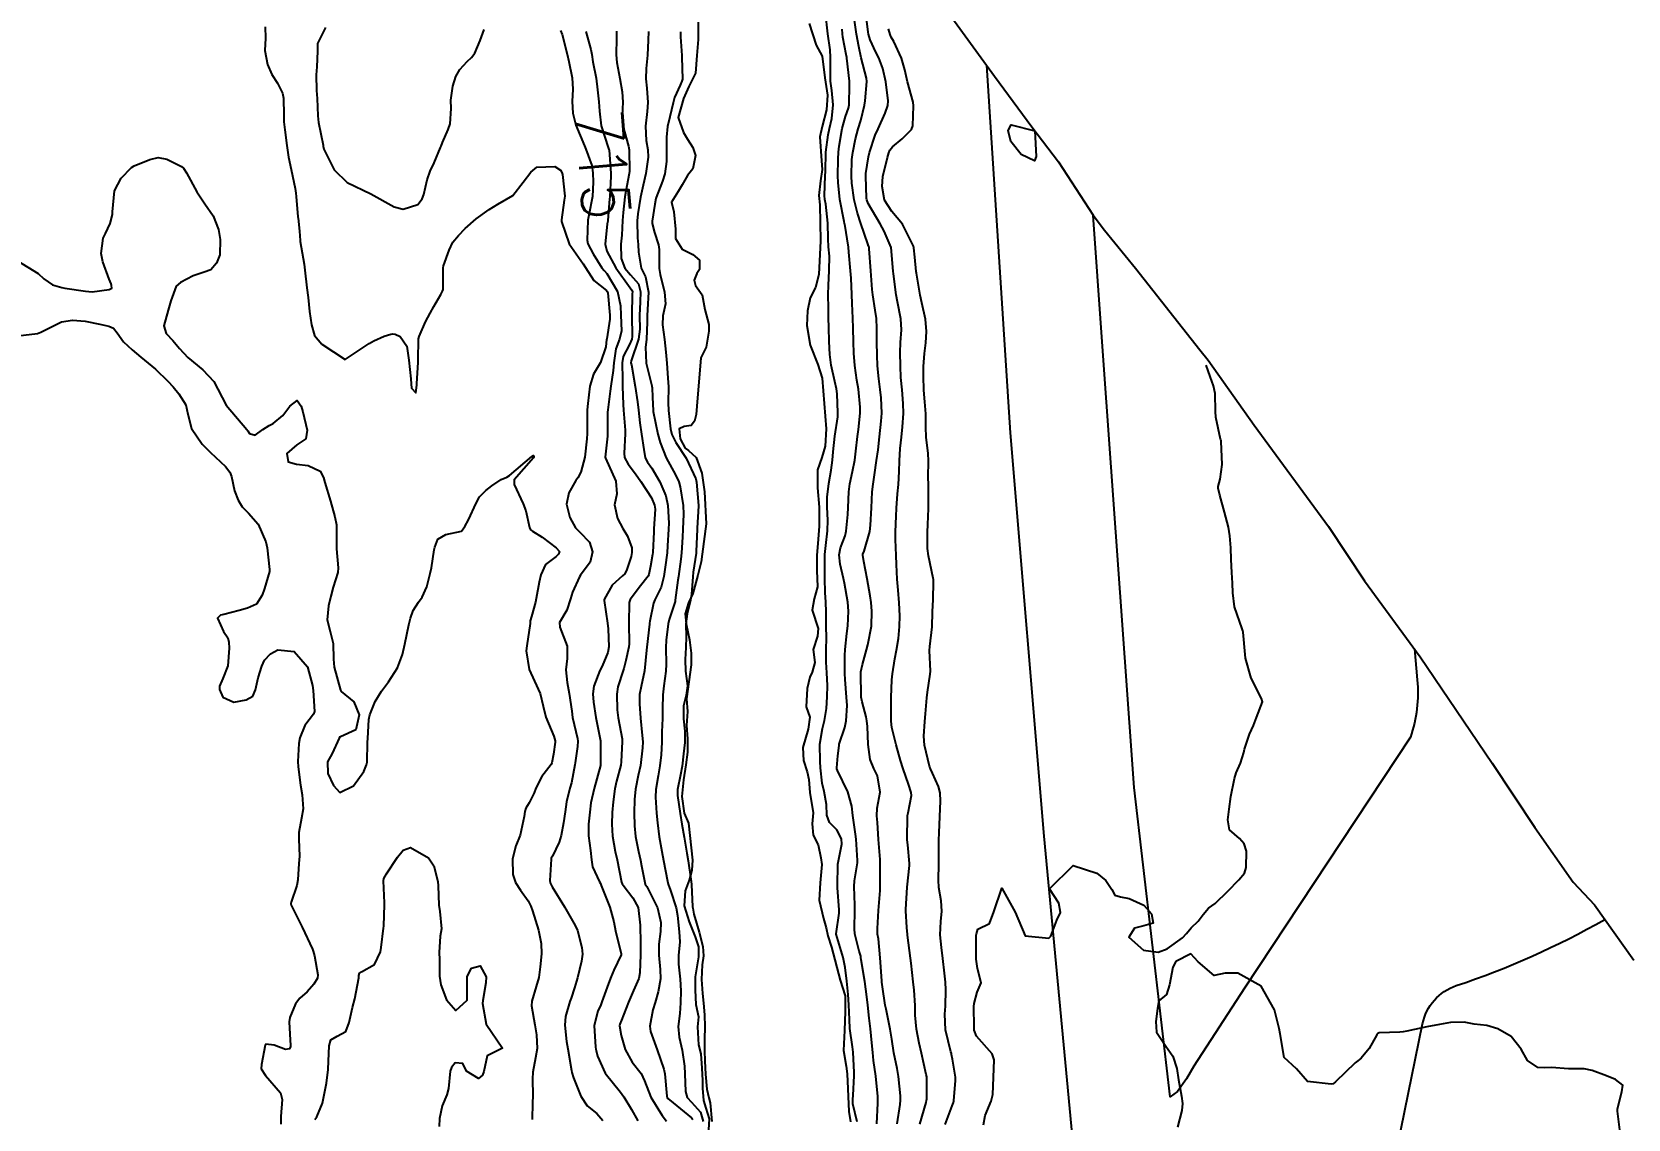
# Model space of a CAD drawing. Header units: metres. Extents: x 307586 to 320046, y 7427249 to 7434250.
# Drawn here: x 311384.6 to 311519.4, y 7432585.3 to 7432677.1 of the extents above; entities that cross this region are included whole.
import ezdxf
from ezdxf.enums import TextEntityAlignment as Align

# ---------------------------------------------------------------- set-up
doc = ezdxf.new("R2010")
doc.units = ezdxf.units.M
doc.header["$MEASUREMENT"] = 0
for name, color, linetype in [('Area', 45, 'Continuous'), ('Cotas', 45, 'Continuous'), ('Curvas de Nivel 1m', 11, 'Continuous'), ('Curvas de Nivel 5m', 15, 'Continuous'), ('Hidrografia', 140, 'Continuous'), ('Vias Primárias', 230, 'Continuous')]:
    doc.layers.add(name, color=color, linetype=linetype)
doc.styles.add('Style-STANDARD', font='STANDARD.shx')

msp = doc.modelspace()

# ---------------------------------------------------------------- linework, layer by layer
at = {"layer": 'Area'}
msp.add_polyline3d([(311458.64, 7432683.32, 723.13), (311465.86, 7432673.38, 716.94), (311469.01, 7432669.1, 717.05), (311471.27, 7432666.14, 717.14), (311474.19, 7432661.64, 717.16), (311475.16, 7432660.38, 717.16), (311477.77, 7432657.16, 717.04), (311483.19, 7432650.27, 723.71), (311483.91, 7432649.4, 716.79), (311487.8, 7432643.91, 716.98), (311494.07, 7432635.34, 720.44), (311497.1, 7432630.76, 722.92), (311501.81, 7432624.33, 717.86), (311507.89, 7432615.34, 717.56), (311511.48, 7432609.91, 717.41), (311514.72, 7432605.31, 717.22), (311516.53, 7432603.38, 717.21), (311519.86, 7432598.71, 717.26)], dxfattribs=at)
at = {"layer": 'Curvas de Nivel 1m', "flags": 128}
for points, elevation in [([(311454.25, 7432585.05), (311453.9, 7432586.57), (311453.88, 7432586.93), (311453.91, 7432587.31), (311454.02, 7432588.93), (311454.02, 7432589.22), (311453.93, 7432590.93), (311453.87, 7432591.4), (311453.65, 7432592.94), (311453.6, 7432593.7), (311453.55, 7432594.94), (311453.5, 7432595.82), (311453.4, 7432596.94), (311453.26, 7432598.09), (311453.08, 7432598.94), (311452.49, 7432600.91), (311452.48, 7432600.95), (311452.74, 7432602.67), (311452.75, 7432602.95), (311452.61, 7432604.83), (311452.6, 7432604.95), (311452.63, 7432606.83), (311452.65, 7432606.95), (311452.97, 7432608.51), (311452.93, 7432608.95), (311452.55, 7432609.71), (311451.93, 7432610.33), (311451.71, 7432610.96), (311451.68, 7432611.86), (311451.46, 7432612.97), (311451.29, 7432613.66), (311451.16, 7432614.97), (311451.14, 7432615.49), (311451.1, 7432616.97), (311451.33, 7432618.29), (311451.51, 7432618.97), (311451.67, 7432619.96), (311451.74, 7432620.96), (311451.75, 7432621.91), (311451.69, 7432622.97), (311451.64, 7432623.88), (311451.65, 7432624.97), (311451.66, 7432625.89), (311451.65, 7432626.97), (311451.63, 7432628.1), (311451.6, 7432628.97), (311451.55, 7432629.73), (311451.54, 7432630.97), (311451.54, 7432632.25), (311451.54, 7432632.97), (311451.62, 7432633.75), (311451.76, 7432634.97), (311451.77, 7432635.87), (311451.72, 7432636.97), (311451.73, 7432637.81), (311451.87, 7432638.97), (311452.06, 7432640.11), (311452.17, 7432640.96), (311452.23, 7432641.66), (311452.37, 7432642.96), (311452.62, 7432644.61), (311452.64, 7432644.95), (311452.58, 7432646.55), (311452.52, 7432646.96), (311452.36, 7432647.6), (311452.06, 7432648.96), (311451.95, 7432649.88), (311451.9, 7432650.97), (311451.87, 7432652.16), (311451.85, 7432652.97), (311451.83, 7432653.72), (311451.81, 7432654.97), (311451.83, 7432655.7), (311451.89, 7432656.97), (311451.91, 7432658.19), (311451.85, 7432658.97), (311451.82, 7432659.64), (311451.79, 7432660.97), (311451.6, 7432662.56), (311451.53, 7432662.97), (311451.51, 7432663.29), (311451.57, 7432664.97), (311451.58, 7432665.33), (311451.61, 7432666.97), (311451.81, 7432668.42), (311451.92, 7432668.97), (311452.12, 7432669.81), (311452.23, 7432670.97), (311452.11, 7432672.16), (311452.02, 7432672.97), (311452.01, 7432673.66), (311452.02, 7432674.97), (311451.97, 7432675.6), (311451.77, 7432676.97), (311451.59, 7432678.77)], 712), ([(311404.26, 7432677.54), (311404.3, 7432676.58), (311404.24, 7432675.54), (311404.47, 7432674.38), (311404.82, 7432673.53), (311405.3, 7432672.8), (311405.73, 7432671.96), (311405.8, 7432671.52), (311405.83, 7432670.08), (311405.85, 7432669.52), (311405.93, 7432668.84), (311406.1, 7432667.52), (311406.23, 7432666.53), (311406.46, 7432665.51), (311406.81, 7432663.88), (311406.86, 7432663.5), (311406.89, 7432663.21), (311407.03, 7432661.5), (311407.04, 7432661.38), (311407.15, 7432660.28), (311407.22, 7432659.5), (311407.23, 7432659.41), (311407.55, 7432657.5), (311407.61, 7432656.99), (311407.79, 7432655.49), (311407.89, 7432654.69), (311408.02, 7432653.49), (311408.17, 7432652.37), (311408.44, 7432651.49), (311409.04, 7432650.74), (311411.02, 7432649.46), (311413.04, 7432650.81), (311413.44, 7432651.02), (311414.3, 7432651.42), (311414.87, 7432651.58), (311415.04, 7432651.61), (311415.23, 7432651.59), (311415.67, 7432651.4), (311416.23, 7432650.58), (311416.4, 7432649.39), (311416.57, 7432647.82), (311416.6, 7432647.39), (311416.62, 7432647.02), (311416.99, 7432646.64), (311417.08, 7432647.29), (311417.08, 7432647.38), (311417.18, 7432649.22), (311417.18, 7432649.38), (311417.22, 7432651.2), (311417.26, 7432651.38), (311417.8, 7432652.62), (311418.19, 7432653.37), (311418.51, 7432653.93), (311419.09, 7432654.94), (311419.24, 7432655.21), (311419.29, 7432655.36), (311419.29, 7432657.18), (311419.32, 7432657.36), (311419.8, 7432658.69), (311420.12, 7432659.35), (311420.58, 7432659.92), (311421.15, 7432660.51), (311422.09, 7432661.33), (311423.17, 7432662.11), (311423.91, 7432662.57), (311425.18, 7432663.29), (311426.04, 7432664.44), (311426.7, 7432665.27), (311427.22, 7432665.7), (311428.73, 7432665.74), (311429.21, 7432665.44), (311429.32, 7432665.24), (311429.37, 7432665.08), (311429.56, 7432663.24), (311429.52, 7432662.9), (311429.29, 7432661.24), (311429.29, 7432661.11), (311429.94, 7432659.23), (311431.12, 7432657.53), (311431.31, 7432657.22), (311432.01, 7432656.11), (311433.09, 7432655.27), (311433.16, 7432655.19), (311433.19, 7432655.09), (311433.38, 7432653.19), (311433.38, 7432652.87), (311433.11, 7432651.19), (311433.1, 7432651.13), (311433.04, 7432650.51), (311432.58, 7432649.2), (311432, 7432648.21), (311431.69, 7432647.21), (311431.5, 7432645.73), (311431.46, 7432645.21), (311431.45, 7432643.71), (311431.45, 7432643.21), (311431.42, 7432642.74), (311431.26, 7432641.21), (311430.91, 7432639.94), (311430.67, 7432639.46), (311430.51, 7432639.22), (311429.92, 7432638.19), (311429.72, 7432637.23), (311429.98, 7432636.11), (311430.46, 7432635.22), (311430.85, 7432634.86), (311431.65, 7432634.02), (311431.91, 7432633.2), (311431.71, 7432632.32), (311430.9, 7432631.22), (311430.8, 7432631.08), (311430.23, 7432629.79), (311430.04, 7432629.23), (311429.73, 7432628.27), (311429.13, 7432627.24), (311429.14, 7432626.84), (311429.78, 7432625.23), (311429.78, 7432624.18), (311429.66, 7432623.23), (311429.76, 7432622.17), (311429.95, 7432621.23), (311430.15, 7432619.74), (311430.22, 7432619.22), (311430.64, 7432617.44), (311430.66, 7432617.22), (311430.63, 7432616.75), (311430.44, 7432615.39), (311430.42, 7432615.22), (311430.13, 7432613.69), (311430, 7432613.23), (311429.7, 7432612.1), (311429.61, 7432611.23), (311429.47, 7432610.31), (311429.25, 7432609.23), (311429.1, 7432608.67), (311428.52, 7432607.49), (311428.43, 7432607.33), (311428.41, 7432607.24), (311428.31, 7432605.43), (311428.34, 7432605.24), (311428.49, 7432604.92), (311429.54, 7432603.23), (311430.45, 7432601.65), (311430.63, 7432601.22), (311431, 7432599.78), (311431.06, 7432599.21), (311430.98, 7432598.64), (311430.63, 7432597.22), (311430.38, 7432596.37), (311430.1, 7432595.5), (311430, 7432595.22), (311429.64, 7432593.95), (311429.58, 7432593.23), (311429.71, 7432591.85), (311429.82, 7432591.23), (311430.14, 7432589.38), (311430.17, 7432589.22), (311430.3, 7432588.77), (311430.92, 7432587.21), (311431.47, 7432586.4), (311432.26, 7432585.75), (311432.77, 7432585.18)], 717), ([(311409.35, 7432677.48), (311408.69, 7432676.14), (311408.68, 7432675.49), (311408.64, 7432674.16), (311408.56, 7432673.49), (311408.59, 7432672.18), (311408.65, 7432671.49), (311408.72, 7432670.04), (311408.77, 7432669.48), (311409.16, 7432667.56), (311409.17, 7432667.48), (311409.23, 7432667.21), (311410.09, 7432665.47), (311411.2, 7432664.39), (311413.18, 7432663.43), (311415.17, 7432662.34), (311415.92, 7432662.15), (311417.17, 7432662.55), (311417.53, 7432663.03), (311417.66, 7432663.38), (311417.94, 7432664.63), (311418.21, 7432665.37), (311418.54, 7432666.05), (311419.08, 7432667.36), (311419.12, 7432667.47), (311419.24, 7432667.77), (311419.72, 7432668.89), (311419.89, 7432669.35), (311419.98, 7432670.65), (311419.94, 7432671.35), (311420.1, 7432672.55), (311420.37, 7432673.35), (311420.71, 7432673.95), (311421.32, 7432674.61), (311421.69, 7432674.97), (311421.97, 7432675.33), (311422.41, 7432676.39), (311422.77, 7432677.32)], 716), ([(311455.92, 7432584.9), (311456, 7432586.64), (311456.01, 7432586.9), (311456, 7432587.19), (311455.85, 7432588.91), (311455.65, 7432590.24), (311455.58, 7432590.91), (311455.51, 7432591.74), (311455.38, 7432592.91), (311455.27, 7432593.82), (311455.15, 7432594.92), (311455.08, 7432595.62), (311454.91, 7432596.92), (311454.61, 7432598.74), (311454.58, 7432598.93), (311454.56, 7432599.06), (311454.43, 7432599.48), (311454.06, 7432600.93), (311454.03, 7432601.35), (311454.06, 7432602.93), (311454.05, 7432603.36), (311454.01, 7432604.93), (311454.04, 7432605.4), (311454.29, 7432606.93), (311454.3, 7432607.14), (311454.18, 7432608.93), (311454.12, 7432609.36), (311453.9, 7432610.94), (311453.8, 7432611.71), (311453.46, 7432612.94), (311452.61, 7432614.74), (311452.54, 7432614.88), (311452.53, 7432614.95), (311452.62, 7432615.97), (311452.73, 7432616.85), (311452.75, 7432616.95), (311453.23, 7432618.37), (311453.33, 7432618.94), (311453.41, 7432620.21), (311453.37, 7432620.94), (311453.24, 7432622.41), (311453.22, 7432622.94), (311453.21, 7432624.46), (311453.24, 7432624.94), (311453.38, 7432626.31), (311453.46, 7432626.94), (311453.52, 7432628.19), (311453.46, 7432628.94), (311453.2, 7432630.55), (311453.11, 7432630.95), (311452.82, 7432632.16), (311452.75, 7432632.95), (311452.84, 7432633.54), (311453.24, 7432634.56), (311453.33, 7432634.95), (311453.46, 7432636.35), (311453.49, 7432636.94), (311453.57, 7432638.27), (311453.65, 7432638.94), (311453.86, 7432639.99), (311454.05, 7432640.94), (311454.15, 7432641.72), (311454.29, 7432642.94), (311454.36, 7432643.53), (311454.5, 7432644.93), (311454.5, 7432645.41), (311454.36, 7432646.94), (311454.24, 7432647.7), (311454.07, 7432648.94), (311453.98, 7432649.99), (311453.95, 7432650.94), (311453.91, 7432652.09), (311453.9, 7432652.94), (311453.85, 7432654.18), (311453.8, 7432654.94), (311453.74, 7432656.31), (311453.7, 7432656.94), (311453.57, 7432658.51), (311453.52, 7432658.95), (311453.22, 7432660.89), (311453.2, 7432660.95), (311453.17, 7432661.11), (311452.8, 7432662.96), (311452.65, 7432664.4), (311452.64, 7432664.96), (311452.65, 7432666.38), (311452.67, 7432666.96), (311452.73, 7432667.47), (311453, 7432668.95), (311453.27, 7432669.97), (311453.53, 7432670.69), (311453.58, 7432670.95), (311453.61, 7432672.65), (311453.6, 7432672.95), (311453.39, 7432674.89), (311453.38, 7432674.95), (311453.34, 7432675.2), (311453.06, 7432676.67), (311453.02, 7432676.96), (311452.98, 7432677.34)], 713), ([(311457.65, 7432584.89), (311457.9, 7432586.51), (311457.93, 7432586.88), (311457.92, 7432587.24), (311457.75, 7432588.89), (311457.63, 7432589.57), (311457.37, 7432590.89), (311457.19, 7432592.04), (311457.04, 7432592.89), (311456.7, 7432594.57), (311456.63, 7432594.9), (311456.39, 7432596.46), (311456.34, 7432596.85), (311456.34, 7432596.9), (311456.33, 7432596.97), (311456.21, 7432598.9), (311456.05, 7432600.52), (311455.99, 7432600.91), (311455.97, 7432601.39), (311456.07, 7432602.91), (311456.2, 7432604.61), (311456.21, 7432604.9), (311456.19, 7432606.59), (311456.21, 7432606.9), (311456.2, 7432607.22), (311456.06, 7432608.91), (311455.98, 7432610.33), (311455.93, 7432610.91), (311455.94, 7432611.54), (311456.19, 7432612.91), (311455.97, 7432614.27), (311455.66, 7432614.91), (311455.37, 7432615.67), (311455.2, 7432616.92), (311455.12, 7432618.46), (311455.08, 7432618.92), (311455.01, 7432619.27), (311454.68, 7432620.52), (311454.6, 7432620.93), (311454.59, 7432621.03), (311454.58, 7432622.93), (311454.58, 7432623.06), (311454.72, 7432623.7), (311455.05, 7432624.93), (311455.16, 7432625.35), (311455.46, 7432626.92), (311455.49, 7432628.2), (311455.43, 7432628.92), (311455.37, 7432629.5), (311455.1, 7432630.93), (311454.82, 7432632.39), (311454.74, 7432632.93), (311454.75, 7432633.01), (311454.84, 7432633.25), (311455.32, 7432634.92), (311455.39, 7432635.46), (311455.46, 7432636.92), (311455.54, 7432638.28), (311455.6, 7432638.92), (311455.71, 7432639.71), (311455.9, 7432640.92), (311456.02, 7432641.83), (311456.14, 7432642.91), (311456.3, 7432644.25), (311456.34, 7432644.91), (311456.28, 7432646.2), (311456.21, 7432646.91), (311456.1, 7432647.82), (311455.99, 7432648.92), (311455.94, 7432649.82), (311455.91, 7432650.92), (311455.91, 7432652.07), (311455.89, 7432652.92), (311455.79, 7432653.63), (311455.58, 7432654.92), (311455.53, 7432655.36), (311455.4, 7432656.93), (311455.28, 7432658.79), (311455.26, 7432658.93), (311455.23, 7432659.02), (311455.15, 7432659.23), (311454.57, 7432660.94), (311454.29, 7432661.82), (311454, 7432662.94), (311453.81, 7432664.34), (311453.79, 7432664.94), (311453.82, 7432666.35), (311453.89, 7432666.94), (311454.11, 7432668.08), (311454.35, 7432668.94), (311454.57, 7432669.63), (311454.88, 7432670.93), (311454.93, 7432671.29), (311455.07, 7432672.93), (311455.04, 7432673.21), (311454.61, 7432674.94), (311454.39, 7432675.89), (311454.19, 7432676.94), (311454.02, 7432678.3)], 714), ([(311461.68, 7432584.84), (311462.27, 7432586.42), (311462.4, 7432586.7), (311462.43, 7432586.83), (311462.57, 7432588.56), (311462.56, 7432588.83), (311462.32, 7432590.34), (311462.24, 7432590.75), (311462.22, 7432590.83), (311462.17, 7432590.98), (311461.71, 7432592.84), (311461.66, 7432594.14), (311461.72, 7432594.84), (311461.75, 7432596.2), (311461.72, 7432596.84), (311461.64, 7432597.61), (311461.5, 7432598.84), (311461.37, 7432599.78), (311461.26, 7432600.85), (311461.32, 7432601.99), (311461.4, 7432602.85), (311461.35, 7432603.72), (311461.17, 7432604.85), (311461.12, 7432605.47), (311461.15, 7432606.85), (311461.16, 7432608.23), (311461.16, 7432608.85), (311461.18, 7432609.48), (311461.24, 7432610.85), (311461.29, 7432612.14), (311461.27, 7432612.85), (311461.14, 7432613.39), (311460.61, 7432614.51), (311460.46, 7432614.86), (311460.37, 7432615.1), (311459.96, 7432616.87), (311459.89, 7432617.62), (311459.97, 7432618.87), (311460.02, 7432619.51), (311460.15, 7432620.87), (311460.21, 7432621.35), (311460.43, 7432622.86), (311460.45, 7432623.13), (311460.37, 7432624.86), (311460.39, 7432625.21), (311460.58, 7432626.86), (311460.59, 7432627.03), (311460.66, 7432628.86), (311460.67, 7432628.98), (311460.7, 7432630.86), (311460.68, 7432630.98), (311460.28, 7432632.87), (311460.21, 7432633.49), (311460.21, 7432634.87), (311460.22, 7432635.51), (311460.27, 7432636.87), (311460.29, 7432637.46), (311460.29, 7432638.87), (311460.26, 7432639.51), (311460.29, 7432640.87), (311460.26, 7432641.54), (311460.1, 7432642.87), (311460.06, 7432643.77), (311460.05, 7432644.87), (311459.97, 7432645.88), (311459.89, 7432646.87), (311459.85, 7432648.03), (311459.86, 7432648.87), (311459.94, 7432649.96), (311460.05, 7432650.87), (311460.12, 7432651.81), (311460.04, 7432652.87), (311459.72, 7432654.24), (311459.57, 7432654.88), (311459.26, 7432656.73), (311459.24, 7432656.88), (311459.13, 7432658.08), (311459.04, 7432658.88), (311459.01, 7432659.01), (311458.09, 7432660.89), (311457.18, 7432661.96), (311456.57, 7432662.91), (311456.36, 7432664.07), (311456.44, 7432664.91), (311456.83, 7432666.51), (311456.94, 7432666.9), (311457.02, 7432667.12), (311457.24, 7432667.41), (311458.05, 7432668.09), (311458.84, 7432668.88), (311458.96, 7432669.19), (311459.03, 7432670.88), (311458.98, 7432671.19), (311458.51, 7432672.89), (311458.28, 7432673.93), (311458, 7432674.89), (311457.35, 7432676.3), (311457.13, 7432676.69), (311457.04, 7432676.9), (311456.9, 7432677.37)], 716), ([(311429.2, 7432677.24), (311429.35, 7432676.89), (311429.78, 7432675.24), (311429.92, 7432674.63), (311430.19, 7432673.23), (311430.24, 7432672.28), (311430.2, 7432671.23), (311430.25, 7432670.25), (311430.51, 7432669.23), (311431.24, 7432667.49), (311431.35, 7432667.22), (311431.84, 7432665.83), (311431.94, 7432665.21), (311431.97, 7432664.44), (311431.92, 7432663.21), (311431.59, 7432661.64), (311431.52, 7432661.21), (311431.45, 7432659.52), (311431.51, 7432659.21), (311431.97, 7432658.37), (311432.71, 7432657.2), (311432.88, 7432656.96), (311433.11, 7432656.7), (311434.02, 7432655.18), (311434.28, 7432653.98), (311434.31, 7432653.18), (311434.35, 7432651.88), (311434.18, 7432651.18), (311433.88, 7432650.34), (311433.71, 7432649.18), (311433.66, 7432648.53), (311433.46, 7432647.19), (311433.4, 7432646.77), (311433.19, 7432645.19), (311433.17, 7432644.99), (311433.18, 7432643.19), (311433.17, 7432642.97), (311432.99, 7432641.19), (311433.01, 7432641.11), (311433.88, 7432639.18), (311433.96, 7432638.1), (311433.77, 7432637.18), (311434.02, 7432636.01), (311434.48, 7432635.17), (311434.85, 7432634.53), (311435.22, 7432633.55), (311435.24, 7432633.16), (311435.17, 7432632.82), (311434.81, 7432631.72), (311434.63, 7432631.34), (311434.44, 7432631.17), (311433.58, 7432630.39), (311432.89, 7432629.19), (311432.88, 7432629.09), (311433.18, 7432627.19), (311433.24, 7432626.7), (311433.3, 7432625.18), (311433.21, 7432624.7), (311432.72, 7432623.55), (311432.54, 7432623.19), (311432.03, 7432621.86), (311431.95, 7432621.2), (311431.99, 7432620.51), (311432.18, 7432619.2), (311432.58, 7432617.24), (311432.59, 7432617.19), (311432.59, 7432617.15), (311432.59, 7432615.19), (311432.59, 7432615.16), (311432.04, 7432613.2), (311431.78, 7432611.99), (311431.67, 7432611.2), (311431.56, 7432610.21), (311431.58, 7432609.2), (311431.75, 7432607.97), (311431.82, 7432607.2), (311431.9, 7432606.59), (311432.49, 7432605.34), (311432.57, 7432605.19), (311432.65, 7432605.03), (311433.38, 7432603.18), (311433.7, 7432601.94), (311433.86, 7432601.18), (311434.34, 7432599.25), (311434.33, 7432599.17), (311433.71, 7432597.87), (311433.43, 7432597.18), (311433.14, 7432596.42), (311432.7, 7432595.19), (311432.61, 7432594.95), (311432.37, 7432594.41), (311432.05, 7432593.19), (311432.15, 7432591.36), (311432.18, 7432591.19), (311432.21, 7432591.08), (311432.32, 7432590.61), (311432.98, 7432589.18), (311434.28, 7432587.56), (311434.56, 7432587.17), (311435.2, 7432586.09), (311435.75, 7432585.15)], 716), ([(311433.94, 7432677.18), (311433.93, 7432676.6), (311433.9, 7432675.18), (311433.96, 7432674.55), (311434.21, 7432673.18), (311434.41, 7432672.06), (311434.47, 7432671.18), (311434.4, 7432670.05), (311434.46, 7432669.18), (311434.95, 7432667.46), (311435.01, 7432667.17), (311435.03, 7432665.35), (311435.01, 7432665.17), (311434.71, 7432663.66), (311434.64, 7432663.18), (311434.49, 7432661.86), (311434.44, 7432661.18), (311434.38, 7432659.95), (311434.3, 7432659.18), (311434.33, 7432657.97), (311434.64, 7432657.17), (311435.11, 7432656.59), (311435.78, 7432655.84), (311435.96, 7432655.16), (311435.92, 7432654.32), (311435.88, 7432653.16), (311435.9, 7432652), (311435.79, 7432651.16), (311435.18, 7432649.33), (311435.15, 7432649.17), (311435.19, 7432649), (311435.5, 7432647.16), (311435.7, 7432645.88), (311435.78, 7432645.16), (311435.9, 7432644.09), (311436.05, 7432643.15), (311436.24, 7432641.84), (311436.36, 7432641.15), (311436.55, 7432640.77), (311436.91, 7432640.27), (311437.59, 7432639.13), (311438.09, 7432637.93), (311438.28, 7432637.13), (311438.35, 7432635.63), (311438.33, 7432635.13), (311438.25, 7432633.71), (311438.2, 7432633.13), (311438.04, 7432631.9), (311437.93, 7432631.13), (311437.7, 7432630.22), (311437.16, 7432629.14), (311437.05, 7432628.86), (311436.76, 7432627.35), (311436.72, 7432627.17), (311436.72, 7432627.14), (311436.71, 7432627.1), (311436.5, 7432625.14), (311436.48, 7432624.9), (311436.31, 7432623.15), (311436.02, 7432621.82), (311435.89, 7432621.15), (311435.88, 7432620.36), (311435.97, 7432619.15), (311436.11, 7432617.68), (311436.15, 7432617.15), (311436.14, 7432616.66), (311435.95, 7432615.15), (311435.77, 7432614.32), (311435.54, 7432613.16), (311435.46, 7432612.28), (311435.43, 7432611.16), (311435.45, 7432610.06), (311435.55, 7432609.15), (311435.79, 7432607.88), (311435.95, 7432607.15), (311436.04, 7432606.68), (311436.36, 7432605.14), (311436.4, 7432605.05), (311436.49, 7432604.93), (311437.41, 7432603.13), (311437.68, 7432601.9), (311437.65, 7432601.13), (311437.51, 7432600.05), (311437.5, 7432599.13), (311437.61, 7432597.92), (311437.64, 7432597.13), (311437.46, 7432596.05), (311437.19, 7432595.13), (311436.99, 7432594.51), (311436.74, 7432593.14), (311436.8, 7432592.68), (311437.38, 7432591.13), (311437.92, 7432589.51), (311438.01, 7432589.12), (311438.18, 7432587.21), (311438.21, 7432587.12), (311438.27, 7432587.04), (311438.71, 7432586.67), (311440.26, 7432585.4), (311440.39, 7432585.24)], 714), ([(311436.63, 7432677.15), (311436.62, 7432676.43), (311436.56, 7432675.15), (311436.43, 7432674.04), (311436.42, 7432673.15), (311436.51, 7432672.37), (311436.59, 7432671.15), (311436.52, 7432670.39), (311436.37, 7432669.15), (311436.45, 7432667.95), (311436.59, 7432667.15), (311436.61, 7432666.53), (311436.42, 7432665.15), (311436.19, 7432664.17), (311435.97, 7432663.16), (311435.75, 7432661.74), (311435.69, 7432661.16), (311435.71, 7432659.72), (311435.76, 7432659.16), (311435.78, 7432658.51), (311436.02, 7432657.16), (311436.37, 7432656.42), (311436.64, 7432655.15), (311436.55, 7432653.67), (311436.52, 7432653.15), (311436.53, 7432652.62), (311436.46, 7432651.15), (311436.39, 7432650.5), (311436.45, 7432649.15), (311436.92, 7432647.22), (311436.93, 7432647.14), (311436.94, 7432647.09), (311436.98, 7432646.23), (311437.04, 7432645.14), (311437.04, 7432645.07), (311437.43, 7432643.14), (311437.63, 7432642.45), (311438.14, 7432641.13), (311438.91, 7432639.72), (311439.21, 7432639.12), (311439.32, 7432638.69), (311439.56, 7432637.11), (311439.6, 7432636.38), (311439.54, 7432635.11), (311439.51, 7432634.45), (311439.42, 7432633.11), (311439.36, 7432632.58), (311439.16, 7432631.12), (311439.12, 7432630.8), (311438.9, 7432629.12), (311438.88, 7432629.02), (311438.78, 7432628.67), (311438.38, 7432627.5), (311438.29, 7432627.12), (311438.12, 7432625.74), (311438.09, 7432625.13), (311438.12, 7432623.72), (311438.11, 7432623.13), (311437.94, 7432621.88), (311437.84, 7432621.13), (311437.83, 7432619.97), (311437.83, 7432619.13), (311437.77, 7432618), (311437.75, 7432617.13), (311437.7, 7432616.05), (311437.6, 7432615.13), (311437.45, 7432614.28), (311437.26, 7432613.13), (311437.23, 7432612.48), (311437.31, 7432611.13), (311437.39, 7432610.3), (311437.55, 7432609.13), (311437.76, 7432607.89), (311437.9, 7432607.13), (311438.23, 7432605.39), (311438.3, 7432605.12), (311438.49, 7432604.61), (311438.96, 7432603.12), (311439.08, 7432602.49), (311439.24, 7432601.11), (311439.28, 7432600.26), (311439.18, 7432599.11), (311439.16, 7432598.37), (311439.3, 7432597.11), (311439.36, 7432596.13), (311439.33, 7432595.11), (311439.27, 7432594.21), (311439.14, 7432593.11), (311439.23, 7432592.22), (311439.49, 7432591.11), (311439.67, 7432589.75), (311439.7, 7432589.11), (311439.76, 7432587.63), (311439.91, 7432587.1), (311440.27, 7432586.71), (311441.03, 7432585.86), (311441.25, 7432585.09)], 713), ([(311439.33, 7432677.12), (311439.35, 7432676.71), (311439.44, 7432675.12), (311439.45, 7432675), (311439.5, 7432673.12), (311439.46, 7432672.96), (311439.3, 7432672.63), (311438.84, 7432671.57), (311438.73, 7432671.13), (311438.44, 7432669.96), (311438.24, 7432669.13), (311438.15, 7432668.23), (311438.17, 7432667.13), (311438.17, 7432666.18), (311438.01, 7432665.13), (311437.82, 7432664.52), (311437.29, 7432663.14), (311437.27, 7432663.05), (311437.18, 7432662.58), (311436.95, 7432661.14), (311436.95, 7432660.94), (311437.15, 7432660.18), (311437.47, 7432659.14), (311437.53, 7432658.74), (311437.55, 7432657.14), (311437.62, 7432656.62), (311437.99, 7432655.13), (311438.06, 7432654.15), (311437.84, 7432653.13), (311437.81, 7432652.37), (311437.99, 7432651.13), (311438.11, 7432650.06), (311438.18, 7432649.13), (311438.27, 7432647.86), (311438.32, 7432647.13), (311438.31, 7432645.8), (311438.32, 7432645.13), (311438.5, 7432643.59), (311438.61, 7432643.12), (311438.94, 7432642.44), (311439.81, 7432641.11), (311440.63, 7432639.38), (311440.69, 7432639.1), (311440.85, 7432637.13), (311440.85, 7432637.1), (311440.76, 7432635.2), (311440.76, 7432635.1), (311440.67, 7432633.27), (311440.66, 7432633.1), (311440.42, 7432631.49), (311440.38, 7432631.1), (311440.26, 7432629.64), (311440.18, 7432629.11), (311439.91, 7432627.97), (311439.79, 7432627.11), (311439.83, 7432626.02), (311439.8, 7432625.11), (311439.72, 7432624.12), (311439.77, 7432623.11), (311439.92, 7432621.88), (311439.83, 7432621.11), (311439.59, 7432620.19), (311439.58, 7432619.11), (311439.71, 7432618.05), (311439.7, 7432617.11), (311439.59, 7432616.14), (311439.47, 7432615.11), (311439.33, 7432614.38), (311439.09, 7432613.12), (311439.08, 7432612.62), (311439.3, 7432611.11), (311439.46, 7432610.2), (311439.65, 7432609.11), (311439.87, 7432607.76), (311439.98, 7432607.11), (311440.23, 7432605.37), (311440.26, 7432605.1), (311440.35, 7432603.23), (311440.37, 7432603.1), (311440.47, 7432602.6), (311440.91, 7432601.09), (311441.23, 7432599.88), (311441.27, 7432599.09), (311441.18, 7432598.32), (311441.11, 7432597.09), (311441.2, 7432595.91), (311441.29, 7432595.09), (311441.36, 7432594.09), (311441.39, 7432593.08), (311441.37, 7432592.05), (311441.38, 7432591.08), (311441.4, 7432590.17), (311441.46, 7432589.08), (311441.56, 7432587.81), (311441.74, 7432587.08), (311441.85, 7432586.65), (311441.98, 7432585.07)], 712), ([(311383.34, 7432657.79), (311385.1, 7432656.71), (311385.58, 7432656.25), (311386.29, 7432655.75), (311387.09, 7432655.52), (311387.35, 7432655.48), (311389.09, 7432655.23), (311389.64, 7432655.16), (311391.09, 7432655.35), (311391.31, 7432655.47), (311391.3, 7432655.7), (311391.25, 7432655.85), (311391.1, 7432656.23), (311390.55, 7432657.71), (311390.42, 7432658.41), (311390.58, 7432659.71), (311390.77, 7432660.08), (311391.16, 7432660.93), (311391.36, 7432661.7), (311391.37, 7432661.91), (311391.54, 7432663.69), (311392.1, 7432664.78), (311392.98, 7432665.67), (311393.21, 7432665.81), (311394.52, 7432666.35), (311395.22, 7432666.52), (311395.96, 7432666.38), (311397.21, 7432665.76), (311397.38, 7432665.62), (311397.61, 7432665.21), (311398.48, 7432663.61), (311399.17, 7432662.61), (311399.88, 7432661.59), (311400.31, 7432660.43), (311400.47, 7432659.59), (311400.43, 7432658.28), (311400.16, 7432657.59), (311399.68, 7432657.02), (311399.11, 7432656.83), (311398.18, 7432656.53), (311397.1, 7432655.95), (311396.76, 7432655.63), (311396.29, 7432654.41), (311396.07, 7432653.63), (311395.7, 7432652.29), (311395.89, 7432651.64), (311396.47, 7432651.06), (311397.03, 7432650.39), (311397.72, 7432649.61), (311399.01, 7432648.58), (311399.94, 7432647.59), (311400.97, 7432645.58), (311402.72, 7432643.55), (311402.8, 7432643.41), (311402.94, 7432643.2), (311403.42, 7432643.07), (311404.07, 7432643.54), (311404.61, 7432643.87), (311404.95, 7432644.05), (311405.75, 7432644.73), (311406.34, 7432645.51), (311406.98, 7432646), (311407.29, 7432645.5), (311407.44, 7432645.02), (311407.81, 7432643.49), (311407.69, 7432642.74), (311406.93, 7432642.23), (311406.08, 7432641.51), (311406.2, 7432640.8), (311406.91, 7432640.62), (311407.9, 7432640.5), (311408.91, 7432640.03), (311409.18, 7432639.48), (311409.31, 7432639.06), (311409.78, 7432637.47), (311410.16, 7432636.17), (311410.29, 7432635.47), (311410.3, 7432634), (311410.3, 7432633.47), (311410.42, 7432631.85), (311410.39, 7432631.46), (311410.02, 7432630.23), (311409.82, 7432629.47), (311409.6, 7432628.64), (311409.49, 7432627.47), (311409.75, 7432626.46), (311410.02, 7432625.47), (311410.03, 7432624.15), (311410.1, 7432623.47), (311410.63, 7432621.51), (311410.65, 7432621.46), (311410.68, 7432621.4), (311411.75, 7432620.52), (311412.19, 7432619.44), (311411.91, 7432618.18), (311410.63, 7432617.59), (311410.55, 7432617.54), (311410.51, 7432617.46), (311409.92, 7432616.17), (311409.54, 7432615.47), (311409.57, 7432614.49), (311410.03, 7432613.47), (311410.58, 7432612.88), (311411.71, 7432613.44), (311412.61, 7432614.66), (311412.83, 7432615.21), (311412.87, 7432615.43), (311412.92, 7432617.13), (311412.94, 7432617.43), (311413.03, 7432619.05), (311413.09, 7432619.43), (311413.54, 7432620.56), (311414.1, 7432621.42), (311414.34, 7432621.76), (311414.69, 7432622.23), (311415.44, 7432623.4), (311415.85, 7432624.52), (311416.07, 7432625.39), (311416.41, 7432627.04), (311416.48, 7432627.38), (311416.54, 7432627.6), (311416.77, 7432628.25), (311417.21, 7432628.94), (311417.53, 7432629.37), (311417.91, 7432630.25), (311418.21, 7432631.37), (311418.32, 7432631.85), (311418.55, 7432633.36), (311418.59, 7432633.6), (311418.84, 7432634.28), (311419.51, 7432634.68), (311420.85, 7432634.96), (311421.13, 7432635.34), (311421.44, 7432635.91), (311422.09, 7432637.32), (311422.36, 7432637.84), (311422.89, 7432638.38), (311423.41, 7432638.79), (311424.2, 7432639.3), (311424.68, 7432639.52), (311424.91, 7432639.66), (311426.79, 7432641.26), (311426.92, 7432641.33), (311426.97, 7432641.26), (311426.96, 7432641.22), (311426.92, 7432641.15), (311425.28, 7432639.28), (311425.29, 7432638.89), (311426.05, 7432637.27), (311426.27, 7432636.67), (311426.58, 7432635.26), (311426.66, 7432635.07), (311426.85, 7432634.94), (311427.66, 7432634.44), (311428.84, 7432633.54), (311429.11, 7432633.24), (311429.05, 7432633.01), (311428.83, 7432632.81), (311427.94, 7432632.13), (311427.54, 7432631.25), (311427.4, 7432630.65), (311427.15, 7432629.26), (311427.08, 7432628.95), (311426.76, 7432627.75), (311426.64, 7432627.38), (311426.64, 7432627.26), (311426.63, 7432627.14), (311426.35, 7432625.27), (311426.3, 7432624.84), (311426.56, 7432623.26), (311426.71, 7432622.95), (311427.49, 7432621.25), (311427.74, 7432620.18), (311427.97, 7432619.25), (311428.64, 7432617.63), (311428.75, 7432617.24), (311428.75, 7432617.12), (311428.62, 7432616.11), (311428.48, 7432615.37), (311428.41, 7432615.24), (311427.62, 7432614.23), (311427.12, 7432613.25), (311426.98, 7432612.86), (311426.57, 7432611.99), (311426.29, 7432611.54), (311426.19, 7432611.27), (311426.14, 7432610.85), (311425.8, 7432609.27), (311425.43, 7432608.37), (311425.16, 7432607.28), (311425.18, 7432605.96), (311425.4, 7432605.28), (311425.84, 7432604.62), (311426.48, 7432603.72), (311426.71, 7432603.26), (311426.85, 7432602.88), (311427.34, 7432601.25), (311427.57, 7432600.11), (311427.6, 7432599.25), (311427.5, 7432598.16), (311427.37, 7432597.25), (311427.16, 7432596.48), (311426.79, 7432595.26), (311426.77, 7432594.85), (311427.04, 7432593.25), (311427.18, 7432592.41), (311427.23, 7432591.25), (311427.1, 7432590.47), (311426.86, 7432589.25), (311426.85, 7432588.7), (311426.88, 7432587.25), (311426.85, 7432586.67), (311426.82, 7432585.25)], 718), ([(311383.37, 7432651.46), (311385.04, 7432651.65), (311385.32, 7432651.77), (311387.05, 7432652.62), (311388, 7432652.78), (311389.05, 7432652.7), (311390.31, 7432652.44), (311391.05, 7432652.27), (311391.45, 7432652.09), (311391.77, 7432651.69), (311392.3, 7432650.95), (311393.03, 7432650.27), (311393.77, 7432649.66), (311395.01, 7432648.64), (311396.05, 7432647.63), (311396.49, 7432647.13), (311396.98, 7432646.55), (311397.55, 7432645.61), (311397.74, 7432644.83), (311398.04, 7432643.61), (311398.93, 7432642.29), (311399.65, 7432641.59), (311400.91, 7432640.41), (311401.27, 7432639.94), (311401.41, 7432639.57), (311401.68, 7432638.36), (311401.97, 7432637.56), (311402.32, 7432637.01), (311402.86, 7432636.48), (311403.66, 7432635.54), (311404.31, 7432634.06), (311404.42, 7432633.53), (311404.63, 7432631.71), (311404.63, 7432631.53), (311404.22, 7432630.1), (311404, 7432629.54), (311403.53, 7432628.78), (311402.77, 7432628.45), (311402.08, 7432628.24), (311400.76, 7432627.9), (311400.5, 7432627.84), (311400.23, 7432627.59), (311400.74, 7432626.48), (311401.11, 7432625.94), (311401.19, 7432625.57), (311401.21, 7432625.08), (311401.1, 7432623.57), (311400.69, 7432622.49), (311400.42, 7432621.85), (311400.42, 7432621.58), (311400.68, 7432620.94), (311401.61, 7432620.5), (311402.67, 7432620.7), (311403.21, 7432621.01), (311403.45, 7432621.54), (311403.66, 7432622.57), (311403.97, 7432623.54), (311404.21, 7432624.04), (311404.72, 7432624.6), (311405.32, 7432624.93), (311406.72, 7432624.78), (311407.83, 7432623.49), (311408.26, 7432621.91), (311408.31, 7432621.48), (311408.44, 7432619.71), (311408.34, 7432619.48), (311407.61, 7432618.53), (311407.2, 7432617.49), (311407.11, 7432617.01), (311407.03, 7432615.5), (311407.06, 7432615.04), (311407.26, 7432613.49), (311407.38, 7432612.69), (311407.46, 7432611.49), (311407.34, 7432610.71), (311407.12, 7432609.49), (311407.11, 7432608.92), (311407.15, 7432607.49), (311407.12, 7432606.88), (311407.02, 7432605.49), (311406.95, 7432605.03), (311406.47, 7432603.62), (311406.43, 7432603.5), (311406.43, 7432603.46), (311406.47, 7432603.37), (311407.39, 7432601.49), (311408.27, 7432599.64), (311408.33, 7432599.48), (311408.42, 7432599.08), (311408.7, 7432597.48), (311408.67, 7432597.2), (311408.38, 7432596.68), (311407.81, 7432596.05), (311407.19, 7432595.49), (311406.83, 7432595.03), (311406.36, 7432593.87), (311406.29, 7432593.5), (311406.34, 7432592.45), (311406.41, 7432591.5), (311406.41, 7432591.42), (311406.32, 7432591.23), (311405.98, 7432591.16), (311405.02, 7432591.52), (311404.32, 7432591.61), (311404.28, 7432591.58), (311404.26, 7432591.53), (311403.94, 7432589.9), (311403.92, 7432589.53), (311404.29, 7432588.96), (311405.55, 7432587.51), (311405.71, 7432586.95), (311405.6, 7432585.51), (311405.59, 7432584.86)], 719), ([(311464.94, 7432584.8), (311465.06, 7432585.59), (311465.59, 7432586.79), (311465.71, 7432587.36), (311465.77, 7432588.79), (311465.82, 7432590.29), (311465.65, 7432590.79), (311464.35, 7432592.29), (311464.15, 7432592.81), (311464.13, 7432593.04), (311464.12, 7432594.81), (311464.14, 7432595.05), (311464.39, 7432596.02), (311464.73, 7432596.8), (311464.41, 7432598), (311464.31, 7432598.81), (311464.3, 7432598.93), (311464.32, 7432600.81), (311464.33, 7432600.93), (311464.45, 7432601.33), (311465.43, 7432601.82), (311465.81, 7432602.79), (311466.49, 7432604.78), (311467.6, 7432602.77), (311468.44, 7432600.76), (311470.44, 7432600.57), (311470.61, 7432600.74), (311471.12, 7432602.08), (311471.43, 7432602.73), (311471.28, 7432603.53), (311470.49, 7432604.74), (311472.51, 7432606.71), (311474.51, 7432606.07), (311475.25, 7432605.43), (311475.76, 7432604.67), (311476.03, 7432604.21), (311476.49, 7432604.05), (311477.22, 7432603.92), (311478.48, 7432603.37), (311479.12, 7432602.63), (311479.26, 7432601.83), (311478.46, 7432601.61), (311477.69, 7432601.41), (311477.19, 7432600.65), (311478.43, 7432599.57), (311479.67, 7432599.39), (311480.43, 7432599.67), (311481.73, 7432600.6), (311482.08, 7432600.96), (311482.46, 7432601.43), (311483.05, 7432602), (311483.47, 7432602.58), (311483.94, 7432603.11), (311484.48, 7432603.5), (311485.56, 7432604.55), (311486.5, 7432605.49), (311486.98, 7432606.07), (311487.12, 7432606.53), (311487.15, 7432607.92), (311486.94, 7432608.54), (311486.55, 7432608.98), (311485.71, 7432609.71), (311485.56, 7432610.56), (311485.67, 7432611.46), (311485.81, 7432612.55), (311486.13, 7432614.07), (311486.28, 7432614.54), (311486.62, 7432615.35), (311486.92, 7432616.25), (311486.98, 7432616.54), (311487.39, 7432617.8), (311487.74, 7432618.53), (311487.99, 7432619.2), (311488.49, 7432620.52), (311488.4, 7432620.81), (311487.54, 7432622.53), (311487.06, 7432624.21), (311487.02, 7432624.54), (311486.86, 7432626.43), (311486.83, 7432626.54), (311486.76, 7432626.71), (311486.14, 7432628.55), (311485.99, 7432629.74), (311485.96, 7432630.55), (311485.9, 7432631.47), (311485.85, 7432632.55), (311485.82, 7432633.53), (311485.73, 7432634.56), (311485.61, 7432635.3), (311485.29, 7432636.56), (311484.89, 7432637.99), (311484.76, 7432638.57), (311484.76, 7432638.72), (311484.91, 7432639.34), (311485.08, 7432640.57), (311485.01, 7432642.51), (311485.01, 7432642.57), (311485, 7432642.61), (311484.95, 7432642.73), (311484.55, 7432644.57), (311484.51, 7432645.05), (311484.5, 7432646.57), (311484.36, 7432647.22), (311484.06, 7432648), (311483.74, 7432648.96)], 717), ([(311408.47, 7432585.26), (311408.63, 7432585.48), (311409.11, 7432586.63), (311409.28, 7432587.47), (311409.45, 7432588.31), (311409.58, 7432589.47), (311409.6, 7432590.17), (311409.68, 7432591.47), (311409.82, 7432591.98), (311410.34, 7432592.28), (311411.09, 7432592.7), (311411.37, 7432593.44), (311411.64, 7432594.71), (311411.83, 7432595.44), (311412.17, 7432597.21), (311412.17, 7432597.43), (311412.22, 7432597.61), (311412.4, 7432597.72), (311413.49, 7432598.34), (311413.99, 7432599.41), (311414.06, 7432599.78), (311414.27, 7432601.41), (311414.28, 7432601.57), (311414.33, 7432603.41), (311414.34, 7432603.55), (311414.27, 7432605.41), (311414.29, 7432605.62), (311414.5, 7432606.01), (311415.44, 7432607.4), (311415.92, 7432607.99), (311416.53, 7432608.23), (311418.06, 7432607.36), (311418.51, 7432606.67), (311418.85, 7432605.36), (311418.87, 7432604.98), (311418.92, 7432603.36), (311419.01, 7432602.81), (311419.15, 7432601.35), (311419.05, 7432600.74), (311418.95, 7432599.35), (311418.99, 7432598.78), (311418.99, 7432597.35), (311419.1, 7432596.64), (311419.59, 7432595.35), (311420.36, 7432594.45), (311421.32, 7432595.33), (311421.33, 7432596.27), (311421.32, 7432597.33), (311421.68, 7432598.05), (311422.41, 7432598.23), (311422.92, 7432597.3), (311422.9, 7432596.79), (311422.65, 7432595.31), (311422.63, 7432595.05), (311422.94, 7432593.3), (311424.32, 7432591.29), (311423, 7432590.62), (311422.72, 7432589.31), (311422.62, 7432588.99), (311422.29, 7432588.72), (311421.28, 7432589.33), (311420.96, 7432589.98), (311420.31, 7432590.05), (311420.01, 7432589.64), (311419.9, 7432589.34), (311419.76, 7432587.87), (311419.61, 7432587.35), (311419.21, 7432586.4), (311418.98, 7432585.35), (311418.95, 7432584.65)], 719), ([(311518.71, 7432584.16), (311518.47, 7432585.96), (311518.46, 7432586.16), (311518.85, 7432587.59), (311518.92, 7432588.15), (311518.31, 7432588.64), (311517.54, 7432588.94), (311516.32, 7432589.39), (311515.65, 7432589.52), (311514.32, 7432589.54), (311512.9, 7432589.64), (311512.32, 7432589.63), (311511.73, 7432589.65), (311510.86, 7432590.25), (311510.34, 7432591.2), (311509.48, 7432592.27), (311508.36, 7432592.91), (311507.45, 7432593.2), (311506.36, 7432593.3), (311505.53, 7432593.48), (311504.36, 7432593.44), (311503.43, 7432593.27), (311502.36, 7432593.09), (311500.69, 7432592.71), (311500.36, 7432592.65), (311500.1, 7432592.63), (311498.35, 7432592.57), (311498.24, 7432592.52), (311498.14, 7432592.4), (311497.49, 7432591.25), (311496.81, 7432590.42), (311496.53, 7432590.2), (311496.32, 7432590.05), (311494.65, 7432588.44), (311494.47, 7432588.27), (311494.3, 7432588.25), (311492.3, 7432588.47), (311491.35, 7432589.52), (311490.32, 7432590.5), (311489.97, 7432592.5), (311489.91, 7432592.95), (311489.51, 7432594.51), (311488.39, 7432596.52), (311486.41, 7432597.6), (311485.34, 7432597.62), (311484.41, 7432597.43), (311483.05, 7432598.58), (311482.43, 7432599.26), (311481.16, 7432598.61), (311480.91, 7432598.12), (311480.64, 7432596.62), (311480.38, 7432595.81), (311479.73, 7432595.28), (311479.61, 7432594.63), (311479.47, 7432593.52), (311479.53, 7432592.63), (311480.34, 7432591.44), (311480.93, 7432590.61), (311481.26, 7432589.55), (311481.39, 7432588.6), (311481.66, 7432587.22), (311481.74, 7432586.6), (311481.67, 7432586), (311481.32, 7432584.6)], 717)]:
    msp.add_lwpolyline(points, dxfattribs=dict(at, elevation=elevation))
at = {"layer": 'Curvas de Nivel 1m', "elevation": 717, "flags": 128}
msp.add_lwpolyline([(311469.26, 7432668.76), (311469.39, 7432666.6), (311469.23, 7432666.23), (311468.12, 7432666.77), (311467.25, 7432667.85), (311467.01, 7432668.78), (311467.27, 7432669.28)], close=True, dxfattribs=at)
at = {"layer": 'Curvas de Nivel 5m', "elevation": 715, "flags": 128}
for points in [[(311459.55, 7432584.87), (311460.09, 7432586.68), (311460.12, 7432586.86), (311460.13, 7432587), (311460.13, 7432588.86), (311460.1, 7432589.06), (311459.7, 7432590.87), (311459.5, 7432591.7), (311459.26, 7432592.87), (311459.17, 7432594.07), (311459.16, 7432594.87), (311459.07, 7432596.19), (311459, 7432596.87), (311458.82, 7432598.47), (311458.77, 7432598.88), (311458.5, 7432600.82), (311458.5, 7432600.88), (311458.45, 7432601.48), (311458.36, 7432602.88), (311458.37, 7432602.99), (311458.49, 7432604.88), (311458.68, 7432606.71), (311458.67, 7432606.88), (311458.54, 7432608.44), (311458.49, 7432608.88), (311458.49, 7432608.93), (311458.51, 7432610.88), (311458.52, 7432610.93), (311458.57, 7432611.15), (311458.85, 7432612.62), (311458.83, 7432612.88), (311458.6, 7432613.59), (311458.14, 7432614.88), (311457.92, 7432615.59), (311457.55, 7432616.89), (311457.19, 7432618.36), (311457.12, 7432618.9), (311457.12, 7432620.45), (311457.13, 7432620.9), (311457.2, 7432622.4), (311457.25, 7432622.89), (311457.44, 7432624.17), (311457.57, 7432624.89), (311457.74, 7432625.89), (311457.84, 7432626.89), (311457.86, 7432627.79), (311457.82, 7432628.89), (311457.72, 7432629.97), (311457.64, 7432630.89), (311457.59, 7432632.13), (311457.56, 7432632.89), (311457.5, 7432634.24), (311457.5, 7432634.89), (311457.54, 7432636.22), (311457.58, 7432636.89), (311457.68, 7432638.1), (311457.75, 7432638.89), (311457.81, 7432639.99), (311457.83, 7432640.89), (311457.89, 7432641.94), (311458, 7432642.89), (311458.1, 7432643.75), (311458.18, 7432644.89), (311458.15, 7432645.72), (311458.05, 7432646.89), (311457.96, 7432647.94), (311457.91, 7432648.89), (311457.89, 7432650.03), (311457.93, 7432650.89), (311457.99, 7432651.96), (311457.95, 7432652.89), (311457.66, 7432654.32), (311457.54, 7432654.9), (311457.33, 7432656.68), (311457.31, 7432656.9), (311457.14, 7432658.9), (311456.54, 7432660.29), (311456.21, 7432660.91), (311455.19, 7432662.63), (311455.07, 7432662.93), (311455.05, 7432663.08), (311454.98, 7432664.93), (311454.99, 7432665.16), (311455.23, 7432666.57), (311455.31, 7432666.93), (311455.79, 7432668.39), (311456.02, 7432668.92), (311456.62, 7432670.25), (311456.86, 7432670.91), (311456.88, 7432671.31), (311456.67, 7432672.91), (311456.44, 7432674.03), (311456.09, 7432674.92), (311455.83, 7432675.41), (311455.35, 7432676.45), (311455.21, 7432676.93), (311455.18, 7432677.11), (311454.97, 7432678.93)], [(311431.35, 7432677.15), (311431.76, 7432675.64), (311431.84, 7432675.21), (311431.95, 7432674.59), (311432.21, 7432673.21), (311432.33, 7432672.24), (311432.44, 7432671.2), (311432.49, 7432670.42), (311432.64, 7432669.2), (311433.24, 7432667.36), (311433.29, 7432667.19), (311433.31, 7432667.12), (311433.47, 7432665.19), (311433.47, 7432664.93), (311433.36, 7432663.19), (311433.35, 7432663.02), (311433.21, 7432661.19), (311433.21, 7432661.14), (311433.16, 7432660.9), (311432.97, 7432659.19), (311433.13, 7432658.59), (311433.89, 7432657.18), (311435.1, 7432655.5), (311435.24, 7432655.31), (311435.28, 7432655.17), (311435.27, 7432654.99), (311435.23, 7432653.17), (311435.26, 7432651.38), (311435.23, 7432651.17), (311435.04, 7432650.71), (311434.5, 7432649.7), (311434.41, 7432649.18), (311434.43, 7432647.75), (311434.43, 7432647.18), (311434.5, 7432645.65), (311434.53, 7432645.17), (311434.66, 7432643.47), (311434.66, 7432643.17), (311434.57, 7432641.54), (311434.62, 7432641.17), (311434.92, 7432640.61), (311435.53, 7432639.78), (311435.98, 7432639.15), (311436.88, 7432637.76), (311437.14, 7432637.14), (311437.19, 7432636.82), (311437.1, 7432635.14), (311437.09, 7432634.9), (311437, 7432633.14), (311436.98, 7432632.99), (311436.82, 7432632), (311436.67, 7432631.28), (311436.6, 7432631.14), (311435.97, 7432630.33), (311435.09, 7432629.17), (311435.01, 7432628.93), (311434.99, 7432627.17), (311435.01, 7432625.44), (311434.98, 7432625.17), (311434.72, 7432624.02), (311434.54, 7432623.34), (311434.49, 7432623.17), (311434.06, 7432621.8), (311433.95, 7432621.18), (311433.98, 7432619.87), (311434.07, 7432619.18), (311434.4, 7432617.41), (311434.42, 7432617.17), (311434.33, 7432615.46), (311434.29, 7432615.17), (311433.94, 7432613.84), (311433.79, 7432613.18), (311433.65, 7432612.1), (311433.57, 7432611.18), (311433.54, 7432610.2), (311433.59, 7432609.18), (311433.82, 7432607.88), (311433.98, 7432607.18), (311434.37, 7432605.29), (311434.41, 7432605.17), (311434.49, 7432605.05), (311435.31, 7432603.99), (311435.76, 7432603.15), (311435.92, 7432601.68), (311435.93, 7432601.15), (311435.95, 7432600.66), (311435.95, 7432599.15), (311435.91, 7432597.64), (311435.81, 7432597.15), (311435.36, 7432596.14), (311434.95, 7432595.16), (311434.36, 7432593.65), (311434.22, 7432593.3), (311434.2, 7432593.17), (311434.34, 7432592.34), (311434.68, 7432591.16), (311435.26, 7432590.1), (311436.01, 7432589.14), (311436.29, 7432588.53), (311436.84, 7432587.13), (311437.8, 7432585.58), (311438.17, 7432585.12)]]:
    msp.add_lwpolyline(points, dxfattribs=at)
at = {"layer": 'Hidrografia'}
for points in [[(311440.83, 7432677.95), (311440.83, 7432676.48), (311440.72, 7432675.12), (311440.6, 7432673.64), (311440.04, 7432672.51), (311439.58, 7432671.49), (311439.13, 7432669.9), (311439.59, 7432668.62), (311439.93, 7432668.05), (311440.38, 7432667.37), (311440.61, 7432666.69), (311440.38, 7432665.56), (311439.93, 7432664.99), (311439.47, 7432664.2), (311439.13, 7432663.63), (311438.57, 7432662.73), (311438.79, 7432661.93), (311438.91, 7432660.46), (311438.91, 7432659.67), (311439.47, 7432658.76), (311440.38, 7432658.31), (311440.95, 7432657.85), (311440.95, 7432657.06), (311440.72, 7432656.72), (311440.49, 7432656.15), (311440.61, 7432655.7), (311441.17, 7432654.91), (311441.4, 7432653.66), (311441.74, 7432652.41), (311441.74, 7432651.85), (311441.51, 7432650.49), (311441.06, 7432649.58), (311440.73, 7432645.51), (311440.66, 7432644.8), (311440.52, 7432644.23), (311440.23, 7432643.88), (311439.66, 7432643.8), (311439.24, 7432643.59), (311439.31, 7432642.74), (311439.73, 7432641.96), (311440.02, 7432641.75), (311440.66, 7432641.18), (311441.15, 7432639.84), (311441.37, 7432638.28), (311441.51, 7432635.56), (311441.3, 7432634.07), (311441.08, 7432632.37), (311440.8, 7432631.24), (311440.37, 7432629.68), (311440.02, 7432628.9), (311439.74, 7432627.98), (311439.81, 7432627.13), (311440.09, 7432625.78), (311440.23, 7432624.65), (311440.23, 7432623.65), (311439.86, 7432620.78), (311439.93, 7432619.73), (311439.86, 7432618.53), (311439.93, 7432617.4), (311439.93, 7432616.28), (311439.79, 7432615.22), (311439.58, 7432613.95), (311439.44, 7432612.54), (311439.65, 7432611.13), (311440.01, 7432610.29), (311440.36, 7432607.17), (311440.29, 7432606.32), (311440.08, 7432605.48), (311439.73, 7432604.56), (311439.66, 7432603.29), (311440.08, 7432601.95), (311440.57, 7432600.68), (311440.85, 7432599.84), (311440.85, 7432598.99), (311440.57, 7432597.3), (311440.57, 7432596.17), (311440.64, 7432594.98), (311440.85, 7432593.92), (311440.78, 7432593.07), (311440.85, 7432591.57), (311441.06, 7432590.8), (311441.14, 7432589.6), (311441.21, 7432588.54), (311441.21, 7432587.91), (311441.28, 7432586.85), (311441.49, 7432586.22), (311441.77, 7432585.3), (311441.7, 7432584.38)], [(311450.22, 7432677.83), (311450.8, 7432676.01), (311451.31, 7432675.06), (311451.53, 7432673.23), (311451.75, 7432671.77), (311451.68, 7432670.53), (311451.31, 7432669.14), (311451.1, 7432668.27), (311451.24, 7432666.22), (311451.31, 7432665.49), (311451.17, 7432664.54), (311451.02, 7432663.3), (311451.1, 7432662.5), (311451.17, 7432659.48), (311451.02, 7432656.63), (311450.73, 7432655.54), (311450.29, 7432654.66), (311450.07, 7432653.57), (311450, 7432652.33), (311450.29, 7432650.65), (311450.95, 7432649.04), (311451.31, 7432647.87), (311451.64, 7432643.58), (311451.57, 7432642.12), (311451.28, 7432641.17), (311450.91, 7432640.14), (311450.91, 7432638.6), (311451.06, 7432636.99), (311451.06, 7432635.38), (311450.98, 7432634.28), (311450.84, 7432632.89), (311450.84, 7432631.64), (311450.91, 7432630.25), (311450.62, 7432629.23), (311450.47, 7432628.28), (311450.98, 7432626.74), (311450.91, 7432626.08), (311450.55, 7432624.96), (311450.69, 7432623.86), (311450.47, 7432623.05), (311450.25, 7432622.61), (311450.03, 7432621.66), (311449.96, 7432620.12), (311450.25, 7432619.24), (311450.11, 7432618.22), (311449.67, 7432616.68), (311449.74, 7432615.58), (311450.03, 7432614.63), (311450.18, 7432613.97), (311450.25, 7432612.87), (311450.55, 7432611.17), (311450.47, 7432610.22), (311450.55, 7432609.27), (311450.98, 7432608.46), (311451.2, 7432607.36), (311451.28, 7432606.78), (311451.13, 7432605.24), (311451.06, 7432603.78), (311451.42, 7432602.24), (311451.64, 7432601.43), (311451.79, 7432600.77), (311452.08, 7432599.82), (311452.82, 7432597.01), (311453.26, 7432595.69), (311453.26, 7432594.38), (311453.19, 7432592.76), (311453.11, 7432591.08), (311453.33, 7432589.76), (311453.41, 7432589.1), (311453.55, 7432585.93), (311453.7, 7432585.05)]]:
    msp.add_lwpolyline(points, dxfattribs=at)
at = {"layer": 'Vias Primárias'}
for points in [[(311465.17, 7432674.31), (311467.17, 7432643.26), (311470.03, 7432609.19), (311472.32, 7432584.7), (311473.46, 7432572.79, 0.024023), (311475.91, 7432555.91, 0.014535), (311478.22, 7432545), (311479.51, 7432538.86), (311480.67, 7432535.08), (311483.46, 7432527.67), (311487.74, 7432517.78), (311491.02, 7432511.17), (311496.99, 7432499.42), (311504.58, 7432485.78)], [(311511.93, 7432488.84), (311504.05, 7432502.71), (311498.34, 7432515.01), (311492.44, 7432528.93), (311491.09, 7432532.96), (311491.36, 7432535.38), (311494.59, 7432554.74), (311497.19, 7432569.71), (311502.01, 7432593.34, -0.268023), (311504.86, 7432596.56, 0.048676), (311517.4, 7432602.15)]]:
    msp.add_lwpolyline(points, format="xyb", dxfattribs=at)
at = {"layer": 'Vias Primárias', "elevation": 718.38}
msp.add_lwpolyline([(311501.32, 7432625), (311501.56, 7432622.4, -0.105565), (311500.99, 7432617.54), (311486.98, 7432596.36), (311482.69, 7432589.77), (311482.08, 7432588.7), (311481.32, 7432587.63), (311480.7, 7432587.18), (311477.65, 7432613.3), (311474.92, 7432651.34), (311474.19, 7432661.64)], format="xyb", dxfattribs=at)

# ---------------------------------------------------------------- texts
at = {"layer": 'Cotas', "style": 'Style-STANDARD'}
msp.add_text('715', height=4, rotation=274.7844, dxfattribs=at).set_placement((311432.76, 7432665.93, 715), align=Align.MIDDLE_CENTER)

doc.saveas('drawing.dxf')
